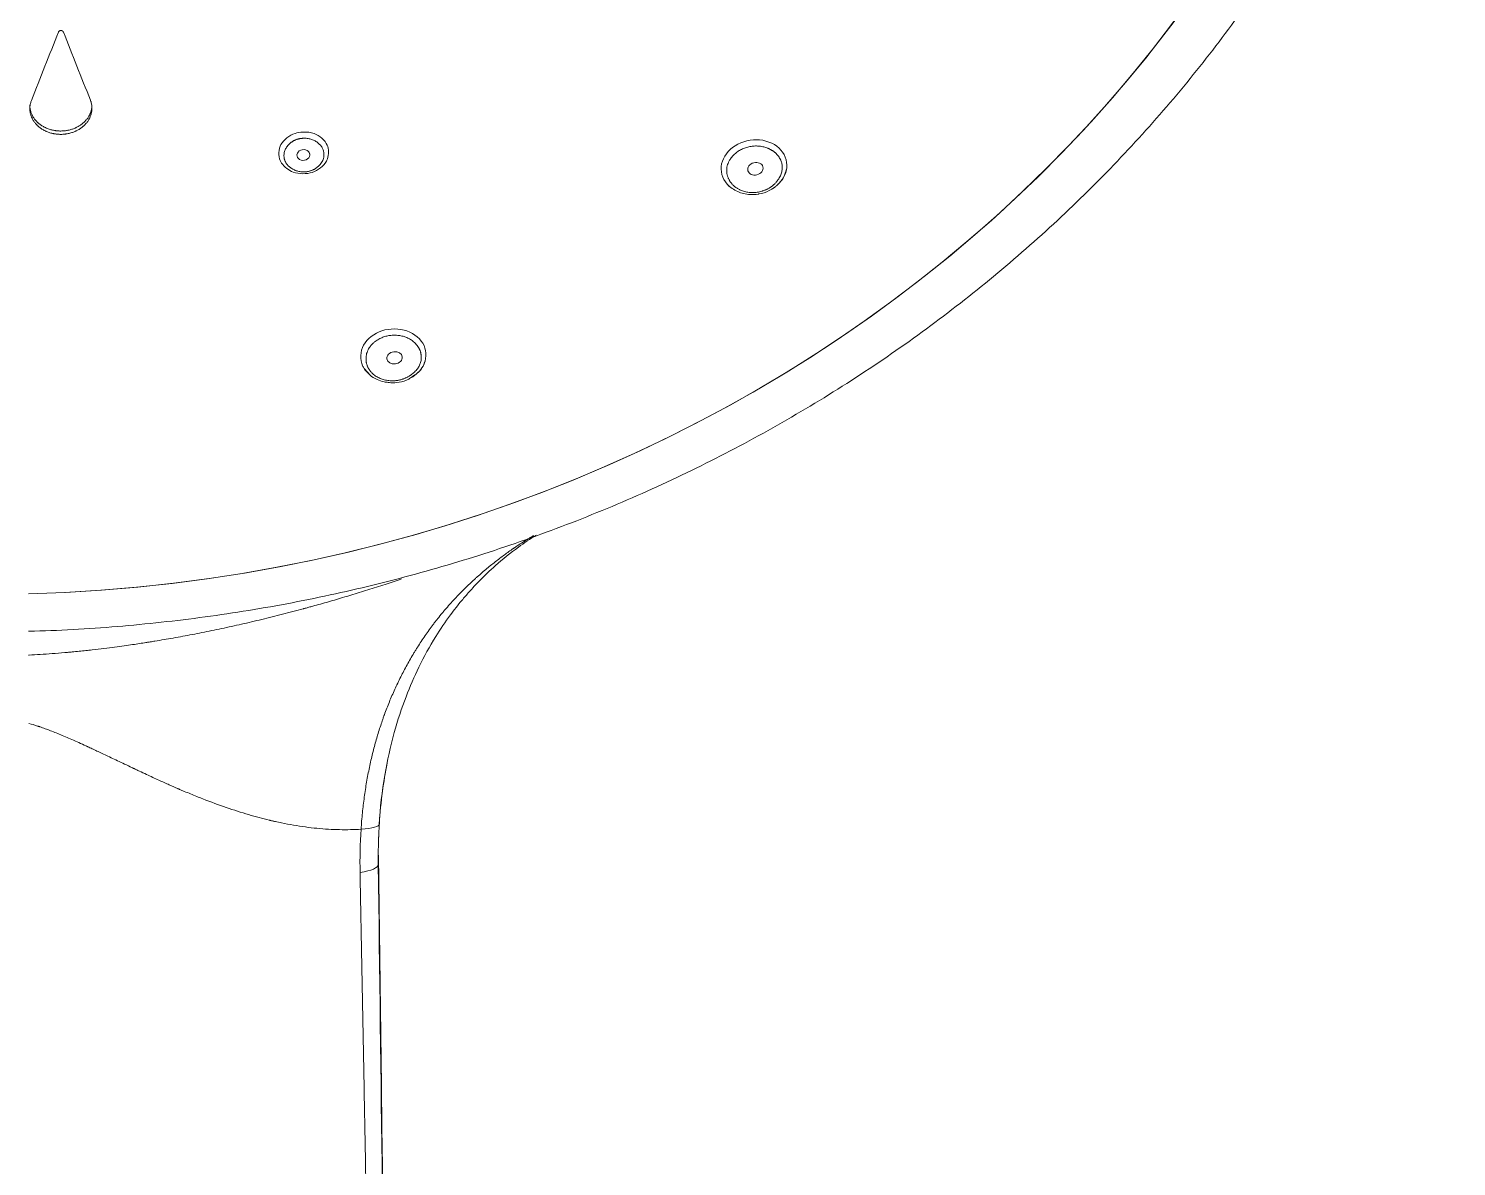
# Model space of a CAD drawing. Header units: millimetres. Extents: x 17284 to 19660, y -6011 to -2651.
# Drawn here: x 18052.9 to 18107.4, y -3935.6 to -3892.2 of the extents above; entities that cross this region are included whole.
import ezdxf

# ---------------------------------------------------------------- set-up
doc = ezdxf.new("R2010")
doc.units = ezdxf.units.MM

msp = doc.modelspace()

# ---------------------------------------------------------------- linework, layer by layer
at = {"linetype": 'Continuous', "lineweight": 18, "extrusion": (-1, -2.22045e-16, 0)}
msp.add_line((18063.632, -3896.978, 0), (18063.641, -3897.058, 0), dxfattribs=at)
at = {"linetype": 'Continuous', "lineweight": 13, "extrusion": (-1, -2.22045e-16, 0)}
msp.add_line((18066.25, -3923.925, 0), (18066.251, -3924.115, 0), dxfattribs=at)
at = {"linetype": 'Continuous', "lineweight": 18}
for centre, major_axis, ratio, start_param, end_param in [((18051.187, -3864.158, 0), (54.792, 0), 0.906308, 4.743974, 10.963989), ((18062.283, -3788.851, 0), (55.925, 185.405), 0.133458, 4.143842, 4.160867), ((18045.422, -3787.243, 0), (56, -185.652), 0.133458, 5.273472, 5.290498), ((18063.395, -3897.051, 0), (0.245, 0.027), 0.818216, 2.941705, 6.114819), ((18063.396, -3897.044, 0), (-0.245, -0.027), 0.818216, 2.941705, 6.114819)]:
    msp.add_ellipse(centre, major_axis=major_axis, ratio=ratio, start_param=start_param, end_param=end_param, dxfattribs=at)
at = {"linetype": 'Continuous', "lineweight": 13}
for centre, major_axis, ratio, start_param, end_param in [((18051.187, -3864.158, 0), (54.792, 0), 0.906308, 4.744001, 6.283185), ((18064.814, -3922.478, 0), (-1.478, 0.096), 0.191491, 2.139198, 3.170968), ((18064.771, -3924.132, 0), (-1.481, -0.019), 0.237356, 2.127889, 3.137429)]:
    msp.add_ellipse(centre, major_axis=major_axis, ratio=ratio, start_param=start_param, end_param=end_param, dxfattribs=at)
at = {"linetype": 'Continuous', "lineweight": 18}
for centre, major_axis, ratio in [((18080.632, -3897.575, 0), (-0.286, -0.075), 0.80534), ((18066.873, -3904.787, 0), (-0.294, -0.039), 0.788161)]:
    msp.add_ellipse(centre, major_axis=major_axis, ratio=ratio, dxfattribs=at)
for points, knots in [([(18052.915, -3915.217, 0), (18052.989, -3915.215, 0), (18054.187, -3915.186, 0), (18056.508, -3915.044, 0), (18059.86, -3914.671, 0), (18063.183, -3914.116, 0), (18066.465, -3913.384, 0), (18069.693, -3912.477, 0), (18072.857, -3911.398, 0), (18075.946, -3910.152, 0), (18078.949, -3908.742, 0), (18081.855, -3907.173, 0), (18084.655, -3905.451, 0), (18087.338, -3903.581, 0), (18089.896, -3901.571, 0), (18092.319, -3899.427, 0), (18094.598, -3897.156, 0), (18096.727, -3894.768, 0), (18098.697, -3892.269, 0), (18100.501, -3889.669, 0), (18102.134, -3886.977, 0), (18103.59, -3884.203, 0), (18104.864, -3881.356, 0), (18105.949, -3878.445, 0), (18106.788, -3875.694, 0), (18107.205, -3873.905, 0), (18107.367, -3873.112, 0)], [0, 0, 0, 0, 0.002858, 0.046691, 0.090524, 0.134358, 0.17819, 0.22202, 0.265848, 0.309671, 0.35349, 0.397302, 0.441107, 0.484902, 0.528687, 0.57246, 0.61622, 0.659965, 0.703694, 0.747406, 0.7911, 0.834776, 0.878435, 0.922076, 0.965701, 1, 1, 1, 1]), ([(18054.055, -3892.358, 0), (18054.056, -3892.354, 0), (18054.06, -3892.346, 0), (18054.066, -3892.338, 0), (18054.069, -3892.334, 0), (18054.071, -3892.332, 0), (18054.074, -3892.329, 0), (18054.08, -3892.323, 0), (18054.086, -3892.319, 0), (18054.091, -3892.316, 0), (18054.094, -3892.315, 0), (18054.096, -3892.313, 0), (18054.099, -3892.312, 0), (18054.106, -3892.308, 0), (18054.113, -3892.306, 0), (18054.12, -3892.304, 0), (18054.123, -3892.303, 0), (18054.128, -3892.302, 0), (18054.135, -3892.301, 0), (18054.143, -3892.3, 0), (18054.151, -3892.3, 0), (18054.153, -3892.3, 0), (18054.157, -3892.3, 0), (18054.159, -3892.301, 0), (18054.161, -3892.301, 0), (18054.168, -3892.302, 0), (18054.174, -3892.303, 0), (18054.181, -3892.305, 0), (18054.185, -3892.306, 0), (18054.188, -3892.307, 0), (18054.191, -3892.308, 0), (18054.196, -3892.31, 0), (18054.202, -3892.313, 0), (18054.208, -3892.317, 0), (18054.211, -3892.319, 0), (18054.214, -3892.321, 0), (18054.216, -3892.322, 0), (18054.217, -3892.323, 0), (18054.221, -3892.327, 0), (18054.228, -3892.334, 0), (18054.234, -3892.341, 0), (18054.237, -3892.346, 0), (18054.237, -3892.347, 0), (18054.238, -3892.349, 0), (18054.24, -3892.351, 0), (18054.241, -3892.355, 0), (18054.242, -3892.357, 0)], [0, 0, 0, 0, 0.0625, 0.125, 0.125, 0.140625, 0.15625, 0.1875, 0.25, 0.25, 0.265625, 0.28125, 0.28125, 0.3125, 0.375, 0.375, 0.40625, 0.40625, 0.4375, 0.5, 0.5, 0.53125, 0.53125, 0.546875, 0.546875, 0.5625, 0.625, 0.625, 0.65625, 0.671875, 0.671875, 0.6875, 0.75, 0.75, 0.78125, 0.796875, 0.796875, 0.8125, 0.8125, 0.875, 0.9375, 0.9375, 0.953125, 0.953125, 0.96875, 1, 1, 1, 1]), ([(18053.024, -3894.964, 0), (18053.017, -3894.983, 0), (18053.003, -3895.021, 0), (18052.987, -3895.077, 0), (18052.975, -3895.135, 0), (18052.967, -3895.192, 0), (18052.964, -3895.241, 0), (18052.963, -3895.275, 0), (18052.964, -3895.289, 0), (18052.964, -3895.297, 0), (18052.964, -3895.299, 0), (18052.964, -3895.304, 0), (18052.965, -3895.326, 0), (18052.968, -3895.367, 0), (18052.976, -3895.425, 0), (18052.988, -3895.482, 0), (18053.005, -3895.538, 0), (18053.022, -3895.584, 0), (18053.033, -3895.612, 0), (18053.039, -3895.626, 0), (18053.041, -3895.63, 0), (18053.046, -3895.639, 0), (18053.056, -3895.662, 0), (18053.078, -3895.702, 0), (18053.109, -3895.754, 0), (18053.144, -3895.803, 0), (18053.183, -3895.851, 0), (18053.215, -3895.886, 0), (18053.235, -3895.907, 0), (18053.243, -3895.914, 0), (18053.254, -3895.926, 0), (18053.28, -3895.949, 0), (18053.32, -3895.984, 0), (18053.371, -3896.023, 0), (18053.426, -3896.06, 0), (18053.482, -3896.094, 0), (18053.524, -3896.116, 0), (18053.547, -3896.127, 0), (18053.552, -3896.13, 0), (18053.56, -3896.133, 0), (18053.578, -3896.142, 0), (18053.614, -3896.158, 0), (18053.667, -3896.178, 0), (18053.732, -3896.2, 0), (18053.798, -3896.219, 0), (18053.855, -3896.231, 0), (18053.895, -3896.239, 0), (18053.915, -3896.242, 0), (18053.927, -3896.244, 0), (18053.933, -3896.245, 0), (18053.959, -3896.249, 0), (18054.006, -3896.254, 0), (18054.076, -3896.259, 0), (18054.146, -3896.261, 0), (18054.216, -3896.259, 0), (18054.275, -3896.254, 0), (18054.31, -3896.25, 0), (18054.325, -3896.248, 0), (18054.328, -3896.247, 0), (18054.334, -3896.247, 0), (18054.343, -3896.245, 0), (18054.375, -3896.241, 0), (18054.427, -3896.231, 0), (18054.494, -3896.215, 0), (18054.561, -3896.196, 0), (18054.626, -3896.173, 0), (18054.669, -3896.156, 0), (18054.695, -3896.145, 0), (18054.7, -3896.142, 0), (18054.711, -3896.138, 0), (18054.726, -3896.13, 0), (18054.762, -3896.113, 0), (18054.812, -3896.087, 0), (18054.869, -3896.052, 0), (18054.923, -3896.015, 0), (18054.966, -3895.981, 0), (18054.991, -3895.96, 0), (18055.003, -3895.95, 0), (18055.007, -3895.946, 0), (18055.015, -3895.939, 0), (18055.035, -3895.921, 0), (18055.07, -3895.887, 0), (18055.112, -3895.84, 0), (18055.151, -3895.792, 0), (18055.187, -3895.741, 0), (18055.211, -3895.702, 0), (18055.223, -3895.68, 0), (18055.228, -3895.671, 0), (18055.23, -3895.666, 0), (18055.237, -3895.653, 0), (18055.251, -3895.625, 0), (18055.271, -3895.58, 0), (18055.292, -3895.524, 0), (18055.308, -3895.468, 0), (18055.32, -3895.41, 0), (18055.326, -3895.371, 0), (18055.329, -3895.347, 0), (18055.329, -3895.342, 0), (18055.33, -3895.332, 0), (18055.331, -3895.318, 0), (18055.333, -3895.284, 0), (18055.333, -3895.235, 0), (18055.329, -3895.177, 0), (18055.321, -3895.12, 0), (18055.311, -3895.072, 0), (18055.303, -3895.039, 0), (18055.298, -3895.025, 0), (18055.296, -3895.015, 0), (18055.294, -3895.011, 0), (18055.286, -3894.987, 0), (18055.28, -3894.968, 0), (18055.272, -3894.95, 0)], [0, 0, 0, 0, 0.015625, 0.03125, 0.046875, 0.0625, 0.078125, 0.085938, 0.089844, 0.089844, 0.091797, 0.091797, 0.09375, 0.109375, 0.125, 0.140625, 0.15625, 0.171875, 0.179688, 0.179688, 0.183594, 0.183594, 0.1875, 0.203125, 0.21875, 0.234375, 0.25, 0.265625, 0.269531, 0.271484, 0.273438, 0.28125, 0.296875, 0.3125, 0.328125, 0.34375, 0.359375, 0.361328, 0.361328, 0.363281, 0.367188, 0.375, 0.390625, 0.40625, 0.421875, 0.4375, 0.445313, 0.449219, 0.451172, 0.453125, 0.453125, 0.46875, 0.484375, 0.5, 0.515625, 0.53125, 0.539063, 0.539063, 0.541016, 0.541016, 0.542969, 0.546875, 0.5625, 0.578125, 0.59375, 0.609375, 0.625, 0.625, 0.628906, 0.628906, 0.632813, 0.640625, 0.65625, 0.671875, 0.6875, 0.703125, 0.710938, 0.710938, 0.714844, 0.714844, 0.71875, 0.734375, 0.75, 0.765625, 0.78125, 0.796875, 0.800781, 0.800781, 0.804688, 0.804688, 0.8125, 0.828125, 0.84375, 0.859375, 0.875, 0.890625, 0.890625, 0.894531, 0.894531, 0.898438, 0.90625, 0.921875, 0.9375, 0.953125, 0.96875, 0.976563, 0.980469, 0.980469, 0.984375, 0.984375, 1, 1, 1, 1]), ([(18055.333, -3895.136, 0), (18055.333, -3895.136, 0), (18055.333, -3895.141, 0), (18055.333, -3895.147, 0), (18055.333, -3895.154, 0), (18055.333, -3895.159, 0), (18055.332, -3895.183, 0), (18055.329, -3895.225, 0), (18055.32, -3895.282, 0), (18055.308, -3895.34, 0), (18055.292, -3895.396, 0), (18055.275, -3895.443, 0), (18055.263, -3895.47, 0), (18055.257, -3895.484, 0), (18055.255, -3895.489, 0), (18055.251, -3895.498, 0), (18055.24, -3895.521, 0), (18055.219, -3895.561, 0), (18055.187, -3895.613, 0), (18055.152, -3895.664, 0), (18055.113, -3895.712, 0), (18055.081, -3895.748, 0), (18055.061, -3895.769, 0), (18055.053, -3895.776, 0), (18055.042, -3895.788, 0), (18055.016, -3895.812, 0), (18054.975, -3895.847, 0), (18054.924, -3895.887, 0), (18054.87, -3895.924, 0), (18054.813, -3895.959, 0), (18054.771, -3895.982, 0), (18054.745, -3895.994, 0), (18054.74, -3895.997, 0), (18054.732, -3896.001, 0), (18054.717, -3896.008, 0), (18054.68, -3896.024, 0), (18054.627, -3896.046, 0), (18054.562, -3896.068, 0), (18054.496, -3896.088, 0), (18054.439, -3896.101, 0), (18054.399, -3896.109, 0), (18054.381, -3896.112, 0), (18054.373, -3896.114, 0), (18054.367, -3896.115, 0), (18054.338, -3896.119, 0), (18054.288, -3896.126, 0), (18054.218, -3896.131, 0), (18054.148, -3896.134, 0), (18054.077, -3896.132, 0), (18054.025, -3896.129, 0), (18053.992, -3896.125, 0), (18053.983, -3896.124, 0), (18053.978, -3896.124, 0), (18053.975, -3896.123, 0), (18053.96, -3896.122, 0), (18053.925, -3896.117, 0), (18053.867, -3896.107, 0), (18053.8, -3896.092, 0), (18053.733, -3896.074, 0), (18053.668, -3896.052, 0), (18053.626, -3896.035, 0), (18053.599, -3896.024, 0), (18053.594, -3896.022, 0), (18053.584, -3896.017, 0), (18053.568, -3896.01, 0), (18053.533, -3895.993, 0), (18053.483, -3895.967, 0), (18053.427, -3895.934, 0), (18053.372, -3895.897, 0), (18053.329, -3895.864, 0), (18053.305, -3895.844, 0), (18053.292, -3895.833, 0), (18053.288, -3895.83, 0), (18053.28, -3895.822, 0), (18053.26, -3895.805, 0), (18053.226, -3895.771, 0), (18053.184, -3895.725, 0), (18053.145, -3895.677, 0), (18053.11, -3895.627, 0), (18053.086, -3895.589, 0), (18053.073, -3895.566, 0), (18053.07, -3895.56, 0), (18053.067, -3895.555, 0), (18053.06, -3895.542, 0), (18053.045, -3895.513, 0), (18053.025, -3895.467, 0), (18053.005, -3895.412, 0), (18052.989, -3895.356, 0), (18052.976, -3895.299, 0), (18052.971, -3895.26, 0), (18052.968, -3895.238, 0), (18052.968, -3895.233, 0), (18052.967, -3895.224, 0), (18052.965, -3895.207, 0), (18052.964, -3895.182, 0), (18052.964, -3895.162, 0), (18052.964, -3895.152, 0)], [0, 0, 0, 0, 0.000415, 0.005128, 0.005128, 0.007484, 0.00984, 0.028691, 0.047542, 0.066393, 0.085244, 0.104095, 0.11352, 0.11352, 0.118233, 0.118233, 0.122945, 0.141796, 0.160647, 0.179498, 0.198349, 0.217199, 0.221912, 0.224268, 0.226625, 0.23605, 0.254901, 0.273752, 0.292603, 0.311454, 0.330304, 0.332661, 0.335017, 0.335017, 0.33973, 0.349155, 0.368006, 0.386857, 0.405708, 0.424558, 0.433984, 0.438697, 0.438697, 0.441053, 0.443409, 0.46226, 0.481111, 0.499962, 0.518812, 0.537663, 0.542376, 0.544732, 0.544732, 0.547089, 0.547089, 0.556514, 0.575365, 0.594216, 0.613067, 0.631917, 0.650768, 0.650768, 0.655481, 0.655481, 0.660194, 0.669619, 0.68847, 0.707321, 0.726171, 0.745022, 0.754448, 0.754448, 0.75916, 0.75916, 0.763873, 0.782724, 0.801575, 0.820426, 0.839276, 0.858127, 0.86284, 0.86284, 0.865196, 0.867553, 0.876978, 0.895829, 0.91468, 0.93353, 0.952381, 0.971232, 0.971232, 0.973588, 0.975945, 0.980658, 0.990083, 1, 1, 1, 1]), ([(18063.384, -3896.411, 0), (18063.372, -3896.411, 0), (18063.348, -3896.413, 0), (18063.312, -3896.416, 0), (18063.277, -3896.421, 0), (18063.243, -3896.427, 0), (18063.209, -3896.435, 0), (18063.176, -3896.444, 0), (18063.144, -3896.454, 0), (18063.112, -3896.466, 0), (18063.081, -3896.479, 0), (18063.05, -3896.493, 0), (18063.02, -3896.508, 0), (18062.991, -3896.525, 0), (18062.963, -3896.544, 0), (18062.935, -3896.563, 0), (18062.908, -3896.584, 0), (18062.882, -3896.607, 0), (18062.844, -3896.641, 0), (18062.799, -3896.688, 0), (18062.752, -3896.75, 0), (18062.714, -3896.814, 0), (18062.685, -3896.881, 0), (18062.665, -3896.95, 0), (18062.655, -3897.022, 0), (18062.654, -3897.083, 0), (18062.658, -3897.133, 0), (18062.663, -3897.171, 0), (18062.671, -3897.209, 0), (18062.682, -3897.245, 0), (18062.696, -3897.28, 0), (18062.712, -3897.315, 0), (18062.731, -3897.348, 0), (18062.753, -3897.381, 0), (18062.777, -3897.412, 0), (18062.804, -3897.443, 0), (18062.833, -3897.472, 0), (18062.865, -3897.501, 0), (18062.907, -3897.534, 0), (18062.958, -3897.57, 0), (18063.02, -3897.605, 0), (18063.085, -3897.635, 0), (18063.152, -3897.658, 0), (18063.221, -3897.676, 0), (18063.293, -3897.687, 0), (18063.367, -3897.693, 0), (18063.432, -3897.693, 0), (18063.487, -3897.689, 0), (18063.529, -3897.685, 0), (18063.571, -3897.678, 0), (18063.612, -3897.669, 0), (18063.652, -3897.659, 0), (18063.691, -3897.646, 0), (18063.73, -3897.632, 0), (18063.767, -3897.615, 0), (18063.803, -3897.597, 0), (18063.839, -3897.576, 0), (18063.873, -3897.554, 0), (18063.907, -3897.529, 0), (18063.94, -3897.503, 0), (18063.985, -3897.463, 0), (18064.038, -3897.407, 0), (18064.092, -3897.334, 0), (18064.133, -3897.257, 0), (18064.162, -3897.177, 0), (18064.177, -3897.094, 0), (18064.18, -3897.016, 0), (18064.173, -3896.946, 0), (18064.16, -3896.884, 0), (18064.14, -3896.825, 0), (18064.112, -3896.769, 0), (18064.078, -3896.716, 0), (18064.037, -3896.665, 0), (18063.988, -3896.617, 0), (18063.934, -3896.572, 0), (18063.875, -3896.531, 0), (18063.813, -3896.496, 0), (18063.748, -3896.467, 0), (18063.68, -3896.444, 0), (18063.61, -3896.426, 0), (18063.537, -3896.415, 0), (18063.461, -3896.409, 0), (18063.41, -3896.41, 0), (18063.384, -3896.411, 0)], [0, 0, 0, 0, 0.00751, 0.014902, 0.022192, 0.029398, 0.036538, 0.043631, 0.050695, 0.057751, 0.064817, 0.071913, 0.079058, 0.08627, 0.093567, 0.100967, 0.108486, 0.116141, 0.123947, 0.142385, 0.160273, 0.177825, 0.195265, 0.21282, 0.230716, 0.249164, 0.259026, 0.268725, 0.278295, 0.28777, 0.297186, 0.306578, 0.315985, 0.325441, 0.334983, 0.344646, 0.354463, 0.364466, 0.374686, 0.391065, 0.406916, 0.422375, 0.43759, 0.452713, 0.467903, 0.483315, 0.499096, 0.508101, 0.51695, 0.525672, 0.5343, 0.542866, 0.551403, 0.559944, 0.568524, 0.577174, 0.585928, 0.594817, 0.603869, 0.613114, 0.622578, 0.644254, 0.665178, 0.685704, 0.706202, 0.727047, 0.748595, 0.764729, 0.780449, 0.795903, 0.811247, 0.826639, 0.842236, 0.858191, 0.874644, 0.890989, 0.906846, 0.922354, 0.937663, 0.952927, 0.968304, 0.983946, 1, 1, 1, 1]), ([(18080.885, -3898.428, 0), (18080.902, -3898.423, 0), (18080.933, -3898.413, 0), (18080.98, -3898.396, 0), (18081.026, -3898.378, 0), (18081.07, -3898.358, 0), (18081.113, -3898.336, 0), (18081.155, -3898.313, 0), (18081.195, -3898.289, 0), (18081.234, -3898.262, 0), (18081.271, -3898.235, 0), (18081.307, -3898.205, 0), (18081.342, -3898.174, 0), (18081.375, -3898.142, 0), (18081.407, -3898.108, 0), (18081.438, -3898.072, 0), (18081.467, -3898.035, 0), (18081.495, -3897.996, 0), (18081.529, -3897.945, 0), (18081.566, -3897.881, 0), (18081.602, -3897.804, 0), (18081.629, -3897.728, 0), (18081.648, -3897.652, 0), (18081.658, -3897.576, 0), (18081.66, -3897.501, 0), (18081.653, -3897.426, 0), (18081.637, -3897.352, 0), (18081.618, -3897.293, 0), (18081.6, -3897.249, 0), (18081.587, -3897.22, 0), (18081.572, -3897.192, 0), (18081.557, -3897.164, 0), (18081.541, -3897.137, 0), (18081.524, -3897.111, 0), (18081.505, -3897.085, 0), (18081.486, -3897.061, 0), (18081.465, -3897.037, 0), (18081.444, -3897.013, 0), (18081.421, -3896.991, 0), (18081.398, -3896.969, 0), (18081.373, -3896.948, 0), (18081.348, -3896.928, 0), (18081.321, -3896.908, 0), (18081.294, -3896.889, 0), (18081.265, -3896.871, 0), (18081.235, -3896.854, 0), (18081.205, -3896.837, 0), (18081.173, -3896.821, 0), (18081.14, -3896.806, 0), (18081.093, -3896.786, 0), (18081.031, -3896.763, 0), (18080.953, -3896.74, 0), (18080.874, -3896.722, 0), (18080.794, -3896.71, 0), (18080.714, -3896.704, 0), (18080.632, -3896.704, 0), (18080.55, -3896.709, 0), (18080.467, -3896.72, 0), (18080.384, -3896.736, 0), (18080.3, -3896.758, 0), (18080.218, -3896.785, 0), (18080.139, -3896.816, 0), (18080.064, -3896.852, 0), (18079.994, -3896.892, 0), (18079.928, -3896.937, 0), (18079.867, -3896.986, 0), (18079.809, -3897.039, 0), (18079.757, -3897.097, 0), (18079.708, -3897.158, 0), (18079.658, -3897.233, 0), (18079.611, -3897.319, 0), (18079.572, -3897.416, 0), (18079.547, -3897.514, 0), (18079.536, -3897.612, 0), (18079.539, -3897.71, 0), (18079.557, -3897.808, 0), (18079.582, -3897.887, 0), (18079.607, -3897.948, 0), (18079.628, -3897.991, 0), (18079.651, -3898.033, 0), (18079.676, -3898.072, 0), (18079.703, -3898.11, 0), (18079.732, -3898.146, 0), (18079.764, -3898.181, 0), (18079.797, -3898.214, 0), (18079.833, -3898.245, 0), (18079.871, -3898.275, 0), (18079.911, -3898.303, 0), (18079.954, -3898.329, 0), (18079.998, -3898.354, 0), (18080.045, -3898.377, 0), (18080.104, -3898.403, 0), (18080.176, -3898.429, 0), (18080.261, -3898.453, 0), (18080.348, -3898.471, 0), (18080.435, -3898.481, 0), (18080.523, -3898.484, 0), (18080.613, -3898.481, 0), (18080.703, -3898.47, 0), (18080.794, -3898.453, 0), (18080.855, -3898.437, 0), (18080.885, -3898.428, 0)], [0, 0, 0, 0, 0.007473, 0.014841, 0.022121, 0.029329, 0.036484, 0.043605, 0.050709, 0.057816, 0.064945, 0.072113, 0.079341, 0.086644, 0.094041, 0.101549, 0.109182, 0.116957, 0.124887, 0.139651, 0.153951, 0.16789, 0.181578, 0.19513, 0.208667, 0.222307, 0.236169, 0.250364, 0.25626, 0.262094, 0.267874, 0.273604, 0.279291, 0.284942, 0.290561, 0.296157, 0.301736, 0.307304, 0.312868, 0.318434, 0.32401, 0.329602, 0.335216, 0.340859, 0.346538, 0.352259, 0.358027, 0.36385, 0.369732, 0.37568, 0.388844, 0.401658, 0.414193, 0.426527, 0.438741, 0.450918, 0.463142, 0.475497, 0.488063, 0.500917, 0.513786, 0.526316, 0.538592, 0.550702, 0.562737, 0.574794, 0.586964, 0.599339, 0.612006, 0.625046, 0.643419, 0.66126, 0.678802, 0.696291, 0.713974, 0.73209, 0.750863, 0.759685, 0.768364, 0.776916, 0.785361, 0.793719, 0.80201, 0.810255, 0.818474, 0.82669, 0.834922, 0.843194, 0.851525, 0.859935, 0.868446, 0.877076, 0.891387, 0.905285, 0.918871, 0.93225, 0.945536, 0.958842, 0.972282, 0.985967, 1, 1, 1, 1]), ([(18064.313, -3897.197, 0), (18064.302, -3897.229, 0), (18064.288, -3897.259, 0), (18064.175, -3897.465, 0), (18063.944, -3897.643, 0), (18063.529, -3897.78, 0), (18063.214, -3897.778, 0), (18062.842, -3897.644, 0), (18062.667, -3897.507, 0), (18062.566, -3897.36, 0)], [0, 0, 0, 0, 0.052608, 0.052608, 0.388418, 0.388418, 0.724229, 0.724229, 1, 1, 1, 1]), ([(18081.492, -3898.164, 0), (18081.517, -3898.143, 0), (18081.61, -3898.057, 0), (18081.732, -3897.871, 0), (18081.793, -3897.705, 0), (18081.812, -3897.614, 0)], [0, 0, 0, 0, 0.141161, 0.557222, 1, 1, 1, 1]), ([(18079.552, -3898.155, 0), (18079.609, -3898.218, 0), (18079.733, -3898.327, 0), (18080.017, -3898.488, 0), (18080.364, -3898.572, 0), (18080.63, -3898.555, 0), (18080.733, -3898.538, 0)], [0, 0, 0, 0, 0.207923, 0.405718, 0.775969, 1, 1, 1, 1]), ([(18080.733, -3898.538, 0), (18080.741, -3898.537, 0), (18080.89, -3898.529, 0), (18081.078, -3898.462, 0), (18081.225, -3898.37, 0), (18081.255, -3898.35, 0)], [0, 0, 0, 0, 0.047764, 0.804745, 1, 1, 1, 1]), ([(18066.752, -3905.662, 0), (18066.769, -3905.662, 0), (18066.802, -3905.663, 0), (18066.852, -3905.661, 0), (18066.901, -3905.658, 0), (18066.95, -3905.653, 0), (18066.998, -3905.646, 0), (18067.045, -3905.637, 0), (18067.092, -3905.626, 0), (18067.138, -3905.613, 0), (18067.184, -3905.599, 0), (18067.229, -3905.582, 0), (18067.273, -3905.564, 0), (18067.317, -3905.544, 0), (18067.36, -3905.522, 0), (18067.403, -3905.498, 0), (18067.445, -3905.472, 0), (18067.487, -3905.445, 0), (18067.539, -3905.407, 0), (18067.599, -3905.358, 0), (18067.664, -3905.298, 0), (18067.72, -3905.235, 0), (18067.769, -3905.17, 0), (18067.809, -3905.102, 0), (18067.842, -3905.032, 0), (18067.866, -3904.96, 0), (18067.882, -3904.886, 0), (18067.889, -3904.825, 0), (18067.891, -3904.779, 0), (18067.891, -3904.748, 0), (18067.89, -3904.717, 0), (18067.887, -3904.686, 0), (18067.883, -3904.656, 0), (18067.878, -3904.626, 0), (18067.872, -3904.597, 0), (18067.865, -3904.568, 0), (18067.856, -3904.539, 0), (18067.846, -3904.511, 0), (18067.835, -3904.483, 0), (18067.822, -3904.456, 0), (18067.809, -3904.428, 0), (18067.794, -3904.402, 0), (18067.777, -3904.375, 0), (18067.76, -3904.349, 0), (18067.741, -3904.323, 0), (18067.721, -3904.298, 0), (18067.7, -3904.273, 0), (18067.678, -3904.249, 0), (18067.654, -3904.224, 0), (18067.619, -3904.191, 0), (18067.572, -3904.15, 0), (18067.511, -3904.105, 0), (18067.446, -3904.065, 0), (18067.378, -3904.029, 0), (18067.307, -3903.999, 0), (18067.233, -3903.974, 0), (18067.156, -3903.953, 0), (18067.076, -3903.938, 0), (18066.993, -3903.928, 0), (18066.907, -3903.923, 0), (18066.821, -3903.923, 0), (18066.736, -3903.928, 0), (18066.653, -3903.939, 0), (18066.573, -3903.955, 0), (18066.494, -3903.976, 0), (18066.418, -3904.003, 0), (18066.344, -3904.035, 0), (18066.272, -3904.073, 0), (18066.202, -3904.116, 0), (18066.126, -3904.17, 0), (18066.047, -3904.236, 0), (18065.971, -3904.315, 0), (18065.908, -3904.399, 0), (18065.858, -3904.487, 0), (18065.82, -3904.579, 0), (18065.795, -3904.676, 0), (18065.786, -3904.758, 0), (18065.784, -3904.823, 0), (18065.785, -3904.869, 0), (18065.788, -3904.915, 0), (18065.795, -3904.959, 0), (18065.804, -3905.003, 0), (18065.816, -3905.046, 0), (18065.83, -3905.088, 0), (18065.847, -3905.129, 0), (18065.867, -3905.169, 0), (18065.89, -3905.209, 0), (18065.915, -3905.247, 0), (18065.943, -3905.285, 0), (18065.973, -3905.321, 0), (18066.006, -3905.357, 0), (18066.05, -3905.399, 0), (18066.104, -3905.446, 0), (18066.172, -3905.495, 0), (18066.244, -3905.537, 0), (18066.319, -3905.573, 0), (18066.398, -3905.603, 0), (18066.481, -3905.627, 0), (18066.568, -3905.645, 0), (18066.659, -3905.657, 0), (18066.72, -3905.661, 0), (18066.752, -3905.662, 0)], [0, 0, 0, 0, 0.007473, 0.014841, 0.022121, 0.029329, 0.036484, 0.043605, 0.050709, 0.057816, 0.064945, 0.072113, 0.079341, 0.086644, 0.094041, 0.101549, 0.109182, 0.116957, 0.124887, 0.139651, 0.153951, 0.16789, 0.181578, 0.19513, 0.208667, 0.222307, 0.236169, 0.250364, 0.25626, 0.262094, 0.267874, 0.273604, 0.279291, 0.284942, 0.290561, 0.296157, 0.301736, 0.307304, 0.312868, 0.318434, 0.32401, 0.329602, 0.335216, 0.340859, 0.346538, 0.352259, 0.358027, 0.36385, 0.369732, 0.37568, 0.388844, 0.401658, 0.414193, 0.426527, 0.438741, 0.450918, 0.463142, 0.475497, 0.488063, 0.500917, 0.513786, 0.526316, 0.538592, 0.550702, 0.562737, 0.574794, 0.586964, 0.599339, 0.612006, 0.625046, 0.643419, 0.66126, 0.678802, 0.696291, 0.713974, 0.73209, 0.750863, 0.759685, 0.768364, 0.776916, 0.785361, 0.793719, 0.80201, 0.810255, 0.818474, 0.82669, 0.834922, 0.843194, 0.851525, 0.859935, 0.868446, 0.877076, 0.891387, 0.905285, 0.918871, 0.93225, 0.945536, 0.958842, 0.972282, 0.985967, 1, 1, 1, 1]), ([(18067.596, -3905.47, 0), (18067.667, -3905.432, 0), (18067.797, -3905.342, 0), (18067.938, -3905.15, 0), (18068.003, -3905.009, 0), (18068.027, -3904.931, 0)], [0, 0, 0, 0, 0.303802, 0.638253, 1, 1, 1, 1]), ([(18065.915, -3905.418, 0), (18065.924, -3905.428, 0), (18065.997, -3905.513, 0), (18066.191, -3905.615, 0), (18066.428, -3905.701, 0), (18066.575, -3905.72, 0), (18066.627, -3905.724, 0)], [0, 0, 0, 0, 0.055661, 0.461177, 0.812614, 1, 1, 1, 1]), ([(18066.627, -3905.724, 0), (18066.66, -3905.73, 0), (18066.797, -3905.749, 0), (18067.068, -3905.724, 0), (18067.334, -3905.657, 0), (18067.455, -3905.57, 0), (18067.474, -3905.555, 0)], [0, 0, 0, 0, 0.116377, 0.472598, 0.915241, 1, 1, 1, 1]), ([(18065.595, -3922.768, 0), (18065.608, -3922.558, 0), (18065.642, -3922.145, 0), (18065.714, -3921.544, 0), (18065.804, -3920.965, 0), (18065.911, -3920.407, 0), (18066.034, -3919.872, 0), (18066.171, -3919.358, 0), (18066.271, -3919.03, 0), (18066.349, -3918.79, 0), (18066.389, -3918.671, 0), (18066.436, -3918.535, 0), (18066.46, -3918.467, 0), (18066.473, -3918.434, 0), (18066.479, -3918.417, 0), (18066.482, -3918.409, 0), (18066.483, -3918.404, 0), (18066.484, -3918.402, 0), (18066.484, -3918.401, 0), (18066.484, -3918.401, 0), (18066.485, -3918.4, 0), (18066.485, -3918.4, 0), (18066.485, -3918.4, 0), (18066.485, -3918.4, 0), (18066.485, -3918.4, 0), (18066.544, -3918.236, 0), (18066.67, -3917.91, 0), (18066.877, -3917.431, 0), (18067.103, -3916.959, 0), (18067.346, -3916.497, 0), (18067.52, -3916.195, 0), (18067.621, -3916.027, 0), (18067.632, -3916.009, 0), (18067.655, -3915.971, 0), (18067.689, -3915.916, 0), (18067.77, -3915.786, 0), (18067.936, -3915.528, 0), (18068.086, -3915.311, 0), (18068.242, -3915.097, 0), (18068.321, -3914.99, 0), (18068.415, -3914.866, 0), (18068.463, -3914.805, 0), (18068.487, -3914.774, 0), (18068.5, -3914.759, 0), (18068.506, -3914.751, 0), (18068.509, -3914.748, 0), (18068.51, -3914.746, 0), (18068.511, -3914.745, 0), (18068.511, -3914.744, 0), (18068.511, -3914.744, 0), (18068.512, -3914.744, 0), (18068.512, -3914.744, 0), (18068.512, -3914.744, 0), (18068.512, -3914.744, 0), (18068.512, -3914.744, 0), (18068.573, -3914.666, 0), (18068.651, -3914.57, 0), (18068.737, -3914.467, 0), (18068.76, -3914.44, 0), (18068.776, -3914.421, 0), (18068.815, -3914.375, 0), (18068.917, -3914.257, 0), (18069.074, -3914.08, 0), (18069.265, -3913.876, 0), (18069.456, -3913.68, 0), (18069.646, -3913.493, 0), (18069.805, -3913.343, 0), (18069.899, -3913.256, 0), (18069.946, -3913.214, 0), (18069.962, -3913.199, 0), (18069.993, -3913.171, 0), (18070.134, -3913.045, 0), (18070.396, -3912.819, 0), (18070.756, -3912.529, 0), (18070.989, -3912.354, 0), (18071.161, -3912.229, 0), (18071.246, -3912.168, 0), (18071.344, -3912.1, 0), (18071.393, -3912.066, 0), (18071.418, -3912.05, 0), (18071.43, -3912.041, 0), (18071.436, -3912.037, 0), (18071.439, -3912.035, 0), (18071.44, -3912.034, 0), (18071.441, -3912.033, 0), (18071.441, -3912.033, 0), (18071.442, -3912.033, 0), (18071.442, -3912.033, 0), (18071.442, -3912.033, 0), (18071.442, -3912.033, 0), (18071.442, -3912.033, 0), (18071.442, -3912.033, 0), (18071.587, -3911.934, 0), (18071.734, -3911.838, 0), (18071.917, -3911.723, 0), (18071.954, -3911.7, 0), (18072.028, -3911.654, 0), (18072.088, -3911.618, 0), (18072.149, -3911.581, 0), (18072.172, -3911.567, 0)], [0, 0, 0, 0, 0.038972, 0.077944, 0.116916, 0.155888, 0.19486, 0.233832, 0.272804, 0.272804, 0.29229, 0.302033, 0.306904, 0.30934, 0.310558, 0.311167, 0.311471, 0.311623, 0.3117, 0.311738, 0.311757, 0.311766, 0.311771, 0.311771, 0.311776, 0.311776, 0.350748, 0.38972, 0.428692, 0.467663, 0.506635, 0.506635, 0.511507, 0.511507, 0.516378, 0.526121, 0.545607, 0.584579, 0.584579, 0.604065, 0.613808, 0.61868, 0.621116, 0.622333, 0.622942, 0.623247, 0.623399, 0.623475, 0.623513, 0.623532, 0.623542, 0.623547, 0.623549, 0.623549, 0.623551, 0.623551, 0.643037, 0.647909, 0.650345, 0.650345, 0.65278, 0.662523, 0.682009, 0.701495, 0.720981, 0.740467, 0.759953, 0.769696, 0.769696, 0.774568, 0.774568, 0.779439, 0.818411, 0.857383, 0.896355, 0.896355, 0.915841, 0.925584, 0.930455, 0.932891, 0.934109, 0.934718, 0.935022, 0.935175, 0.935251, 0.935289, 0.935308, 0.935317, 0.935322, 0.935325, 0.935325, 0.935327, 0.935327, 0.974299, 0.974299, 0.984042, 0.984042, 0.993785, 1, 1, 1, 1]), ([(18066.282, -3922.603, 0), (18066.322, -3921.957, 0), (18066.46, -3920.761, 0), (18066.821, -3919.126, 0), (18067.271, -3917.755, 0), (18067.803, -3916.531, 0), (18068.377, -3915.492, 0), (18068.942, -3914.661, 0), (18069.38, -3914.102, 0), (18069.75, -3913.673, 0), (18070.167, -3913.226, 0), (18070.779, -3912.643, 0), (18071.501, -3912.061, 0), (18072.041, -3911.694, 0), (18072.276, -3911.546, 0)], [0, 0, 0, 0, 0.130294, 0.246986, 0.35116, 0.442468, 0.54383, 0.62245, 0.678433, 0.714043, 0.762571, 0.834648, 0.930452, 1, 1, 1, 1]), ([(18067.131, -3913.223, 0), (18066.922, -3913.293, 0), (18066.49, -3913.436, 0), (18065.847, -3913.642, 0), (18065.418, -3913.775, 0), (18065.101, -3913.871, 0), (18064.996, -3913.902, 0), (18064.787, -3913.964, 0), (18064.684, -3913.995, 0), (18064.376, -3914.085, 0), (18064.174, -3914.143, 0), (18063.876, -3914.226, 0), (18063.728, -3914.268, 0), (18063.558, -3914.314, 0), (18063.473, -3914.337, 0), (18063.431, -3914.349, 0), (18063.41, -3914.354, 0), (18063.4, -3914.357, 0), (18063.394, -3914.359, 0), (18063.392, -3914.359, 0), (18063.39, -3914.36, 0), (18063.39, -3914.36, 0), (18063.39, -3914.36, 0), (18063.389, -3914.36, 0), (18063.389, -3914.36, 0), (18063.389, -3914.36, 0), (18063.389, -3914.36, 0), (18063.124, -3914.432, 0), (18062.595, -3914.571, 0), (18061.81, -3914.767, 0), (18061.035, -3914.949, 0), (18060.272, -3915.117, 0), (18059.524, -3915.271, 0), (18059.036, -3915.365, 0), (18058.674, -3915.431, 0), (18058.554, -3915.453, 0), (18058.316, -3915.495, 0), (18058.079, -3915.536, 0), (18057.788, -3915.584, 0), (18057.586, -3915.617, 0), (18057.485, -3915.633, 0), (18057.435, -3915.64, 0), (18057.41, -3915.644, 0), (18057.398, -3915.646, 0), (18057.392, -3915.647, 0), (18057.389, -3915.648, 0), (18057.387, -3915.648, 0), (18057.386, -3915.648, 0), (18057.386, -3915.648, 0), (18057.386, -3915.648, 0), (18057.386, -3915.648, 0), (18057.386, -3915.648, 0), (18057.386, -3915.648, 0), (18057.315, -3915.659, 0), (18057.16, -3915.684, 0), (18056.884, -3915.726, 0), (18056.671, -3915.757, 0), (18056.444, -3915.789, 0), (18056.323, -3915.806, 0), (18056.067, -3915.84, 0), (18055.932, -3915.858, 0), (18055.646, -3915.893, 0), (18055.496, -3915.91, 0), (18055.259, -3915.936, 0), (18055.138, -3915.949, 0), (18055.013, -3915.962, 0), (18054.928, -3915.971, 0), (18054.886, -3915.975, 0), (18054.756, -3915.988, 0), (18054.623, -3916.001, 0), (18054.462, -3916.016, 0), (18054.381, -3916.023, 0), (18054.34, -3916.027, 0), (18054.319, -3916.028, 0), (18054.309, -3916.029, 0), (18054.304, -3916.03, 0), (18054.301, -3916.03, 0), (18054.3, -3916.03, 0), (18054.299, -3916.03, 0), (18054.299, -3916.03, 0), (18054.299, -3916.03, 0), (18054.298, -3916.03, 0), (18054.298, -3916.03, 0), (18054.134, -3916.045, 0), (18053.974, -3916.058, 0), (18053.661, -3916.08, 0), (18053.509, -3916.09, 0), (18053.214, -3916.108, 0), (18053.071, -3916.116, 0), (18052.927, -3916.123, 0), (18052.922, -3916.123, 0), (18052.916, -3916.124, 0)], [0, 0, 0, 0, 0.04708, 0.098537, 0.149993, 0.149993, 0.175721, 0.175721, 0.201449, 0.201449, 0.252905, 0.252905, 0.278633, 0.291498, 0.29793, 0.301146, 0.302754, 0.303558, 0.30396, 0.304161, 0.304261, 0.304311, 0.304336, 0.304349, 0.304355, 0.304355, 0.304362, 0.304362, 0.355818, 0.407274, 0.45873, 0.510187, 0.561643, 0.613099, 0.613099, 0.638827, 0.638827, 0.664555, 0.690283, 0.703147, 0.709579, 0.712795, 0.714404, 0.715208, 0.71561, 0.715811, 0.715911, 0.715961, 0.715986, 0.715999, 0.716005, 0.716005, 0.716012, 0.716012, 0.74174, 0.767468, 0.793196, 0.793196, 0.818924, 0.818924, 0.844652, 0.844652, 0.87038, 0.87038, 0.883244, 0.889676, 0.889676, 0.896108, 0.896108, 0.908972, 0.915404, 0.91862, 0.920228, 0.921032, 0.921434, 0.921635, 0.921736, 0.921786, 0.921811, 0.921824, 0.92183, 0.92183, 0.921836, 0.921836, 0.947565, 0.947565, 0.973293, 0.973293, 0.999021, 0.999021, 1, 1, 1, 1]), ([(18066.292, -3922.565, 0), (18066.291, -3922.578, 0), (18066.29, -3922.605, 0), (18066.287, -3922.644, 0), (18066.285, -3922.684, 0), (18066.283, -3922.723, 0), (18066.28, -3922.763, 0), (18066.278, -3922.802, 0), (18066.276, -3922.841, 0), (18066.274, -3922.88, 0), (18066.272, -3922.92, 0), (18066.271, -3922.959, 0), (18066.269, -3922.998, 0), (18066.267, -3923.037, 0), (18066.266, -3923.076, 0), (18066.264, -3923.115, 0), (18066.263, -3923.154, 0), (18066.261, -3923.193, 0), (18066.26, -3923.232, 0), (18066.259, -3923.271, 0), (18066.258, -3923.31, 0), (18066.257, -3923.349, 0), (18066.256, -3923.387, 0), (18066.255, -3923.426, 0), (18066.254, -3923.465, 0), (18066.253, -3923.503, 0), (18066.253, -3923.542, 0), (18066.252, -3923.58, 0), (18066.251, -3923.619, 0), (18066.251, -3923.657, 0), (18066.251, -3923.696, 0), (18066.25, -3923.734, 0), (18066.25, -3923.772, 0), (18066.25, -3923.811, 0), (18066.25, -3923.849, 0), (18066.25, -3923.887, 0), (18066.25, -3923.913, 0), (18066.25, -3923.925, 0), (18066.25, -3923.925, 0)], [0, 0, 0, 0, 0.029009, 0.057991, 0.086948, 0.115878, 0.144782, 0.17366, 0.202512, 0.231338, 0.260138, 0.288911, 0.317659, 0.34638, 0.375075, 0.403744, 0.432387, 0.461004, 0.489595, 0.518159, 0.546698, 0.575211, 0.603697, 0.632157, 0.660592, 0.689, 0.717382, 0.745739, 0.774069, 0.802373, 0.830651, 0.858903, 0.887129, 0.91533, 0.943504, 0.971652, 0.999775, 1, 1, 1, 1]), ([(18067.701, -4037.535, 0), (18067.459, -4018.384, 0), (18067.216, -3999.235, 0), (18066.78, -3964.781, 0), (18066.586, -3949.477, 0), (18066.349, -3930.703, 0), (18066.305, -3927.244, 0), (18066.261, -3923.763, 0)], [0, 0, 0, 0, 0.504912, 0.504912, 0.908455, 0.908455, 1, 1, 1, 1])]:
    msp.add_open_spline(points, degree=3, knots=knots, dxfattribs=at)
at = {"linetype": 'Continuous', "lineweight": 13}
for points, knots in [([(18062.566, -3897.36, 0), (18062.544, -3897.328, 0), (18062.525, -3897.296, 0), (18062.43, -3897.082, 0), (18062.446, -3896.822, 0), (18062.637, -3896.473, 0), (18062.866, -3896.292, 0), (18063.164, -3896.194, 0), (18063.267, -3896.178, 0), (18063.372, -3896.173, 0)], [0, 0, 0, 0, 0.06913, 0.06913, 0.455789, 0.455789, 0.842448, 0.842448, 1, 1, 1, 1]), ([(18063.372, -3896.173, 0), (18063.526, -3896.167, 0), (18063.684, -3896.186, 0), (18064.01, -3896.304, 0), (18064.225, -3896.493, 0), (18064.37, -3896.821, 0), (18064.372, -3897.029, 0), (18064.313, -3897.197, 0)], [0, 0, 0, 0, 0.24325, 0.24325, 0.653779, 0.653779, 1, 1, 1, 1]), ([(18079.629, -3898.238, 0), (18079.627, -3898.236, 0), (18079.625, -3898.235, 0), (18079.419, -3898.044, 0), (18079.303, -3897.75, 0), (18079.354, -3897.225, 0), (18079.526, -3896.939, 0), (18080.003, -3896.576, 0), (18080.359, -3896.46, 0), (18080.991, -3896.468, 0), (18081.328, -3896.592, 0), (18081.74, -3896.974, 0), (18081.854, -3897.267, 0), (18081.805, -3897.767, 0), (18081.658, -3898.028, 0), (18081.453, -3898.208, 0)], [0, 0, 0, 0, 0.00157, 0.00157, 0.170474, 0.170474, 0.339378, 0.339378, 0.508283, 0.508283, 0.677187, 0.677187, 0.846091, 0.846091, 1, 1, 1, 1]), ([(18065.715, -3905.198, 0), (18065.691, -3905.163, 0), (18065.671, -3905.126, 0), (18065.546, -3904.851, 0), (18065.561, -3904.54, 0), (18065.825, -3904.066, 0), (18066.1, -3903.851, 0), (18066.685, -3903.658, 0), (18067.058, -3903.658, 0), (18067.632, -3903.859, 0), (18067.888, -3904.078, 0), (18068.107, -3904.56, 0), (18068.089, -3904.87, 0), (18067.862, -3905.278, 0), (18067.689, -3905.439, 0), (18067.49, -3905.551, 0)], [0, 0, 0, 0, 0.026237, 0.026237, 0.196272, 0.196272, 0.366307, 0.366307, 0.536342, 0.536342, 0.706378, 0.706378, 0.876413, 0.876413, 1, 1, 1, 1]), ([(18065.594, -3922.768, 0), (18065.326, -3922.785, 0), (18064.778, -3922.797, 0), (18063.92, -3922.746, 0), (18063.324, -3922.666, 0), (18062.869, -3922.588, 0), (18062.64, -3922.545, 0), (18062.368, -3922.486, 0), (18062.231, -3922.455, 0), (18062.162, -3922.439, 0), (18062.128, -3922.431, 0), (18062.111, -3922.427, 0), (18062.102, -3922.425, 0), (18062.098, -3922.424, 0), (18062.096, -3922.423, 0), (18062.095, -3922.423, 0), (18062.094, -3922.423, 0), (18062.094, -3922.423, 0), (18062.094, -3922.423, 0), (18062.094, -3922.423, 0), (18062.094, -3922.423, 0), (18061.838, -3922.361, 0), (18061.309, -3922.219, 0), (18060.465, -3921.949, 0), (18059.867, -3921.73, 0), (18059.406, -3921.55, 0), (18059.173, -3921.457, 0), (18058.894, -3921.341, 0), (18058.754, -3921.282, 0), (18058.683, -3921.252, 0), (18058.648, -3921.236, 0), (18058.63, -3921.229, 0), (18058.621, -3921.225, 0), (18058.617, -3921.223, 0), (18058.614, -3921.222, 0), (18058.613, -3921.222, 0), (18058.613, -3921.221, 0), (18058.612, -3921.221, 0), (18058.612, -3921.221, 0), (18058.612, -3921.221, 0), (18058.612, -3921.221, 0), (18058.612, -3921.221, 0), (18058.513, -3921.178, 0), (18058.291, -3921.081, 0), (18057.889, -3920.9, 0), (18057.576, -3920.755, 0), (18057.323, -3920.637, 0), (18057.193, -3920.576, 0), (18057.033, -3920.501, 0), (18056.951, -3920.462, 0), (18056.909, -3920.442, 0), (18056.888, -3920.432, 0), (18056.878, -3920.427, 0), (18056.873, -3920.425, 0), (18056.87, -3920.424, 0), (18056.869, -3920.423, 0), (18056.868, -3920.423, 0), (18056.868, -3920.423, 0), (18056.868, -3920.422, 0), (18056.669, -3920.328, 0), (18056.484, -3920.24, 0), (18056.138, -3920.076, 0), (18055.819, -3919.924, 0), (18055.55, -3919.798, 0), (18055.368, -3919.712, 0), (18055.282, -3919.672, 0), (18055.19, -3919.629, 0), (18055.146, -3919.609, 0), (18055.125, -3919.599, 0), (18055.114, -3919.594, 0), (18055.109, -3919.592, 0), (18055.106, -3919.591, 0), (18055.105, -3919.59, 0), (18055.104, -3919.59, 0), (18055.104, -3919.59, 0), (18055.104, -3919.589, 0), (18055.104, -3919.589, 0), (18055.104, -3919.589, 0), (18055.104, -3919.589, 0), (18055.104, -3919.589, 0), (18054.918, -3919.504, 0), (18054.562, -3919.344, 0), (18054.076, -3919.137, 0), (18053.785, -3919.022, 0), (18053.578, -3918.945, 0), (18053.478, -3918.908, 0), (18053.366, -3918.869, 0), (18053.311, -3918.851, 0), (18053.284, -3918.842, 0), (18053.271, -3918.837, 0), (18053.264, -3918.835, 0), (18053.261, -3918.834, 0), (18053.259, -3918.834, 0), (18053.259, -3918.833, 0), (18053.258, -3918.833, 0), (18053.258, -3918.833, 0), (18053.258, -3918.833, 0), (18053.258, -3918.833, 0), (18053.258, -3918.833, 0), (18053.258, -3918.833, 0), (18053.146, -3918.796, 0), (18053.035, -3918.762, 0), (18052.926, -3918.731, 0)], [0, 0, 0, 0, 0.069842, 0.139684, 0.209526, 0.209526, 0.244447, 0.261908, 0.270638, 0.275003, 0.277186, 0.278277, 0.278823, 0.279096, 0.279232, 0.2793, 0.279334, 0.279351, 0.27936, 0.27936, 0.279369, 0.279369, 0.349211, 0.419053, 0.488895, 0.488895, 0.523816, 0.541277, 0.550007, 0.554372, 0.556555, 0.557646, 0.558191, 0.558464, 0.558601, 0.558669, 0.558703, 0.55872, 0.558729, 0.558733, 0.558733, 0.558737, 0.558737, 0.593658, 0.628579, 0.6635, 0.6635, 0.680961, 0.689691, 0.694056, 0.696239, 0.69733, 0.697876, 0.698149, 0.698285, 0.698353, 0.698387, 0.698387, 0.698421, 0.698421, 0.733342, 0.733342, 0.768263, 0.803185, 0.803185, 0.820645, 0.829375, 0.83374, 0.835923, 0.837014, 0.83756, 0.837833, 0.837969, 0.838037, 0.838072, 0.838089, 0.838097, 0.838101, 0.838101, 0.838106, 0.838106, 0.873027, 0.907948, 0.942869, 0.942869, 0.960329, 0.96906, 0.973425, 0.975607, 0.976699, 0.977244, 0.977517, 0.977653, 0.977722, 0.977756, 0.977773, 0.977781, 0.977786, 0.977786, 0.97779, 0.97779, 1, 1, 1, 1]), ([(18066.586, -3920.252, 0), (18066.517, -3920.606, 0), (18066.459, -3920.964, 0), (18066.359, -3921.735, 0), (18066.319, -3922.149, 0), (18066.292, -3922.565, 0)], [0, 0, 0, 0, 0.468154, 0.468154, 1, 1, 1, 1]), ([(18066.251, -3924.115, 0), (18066.456, -3940.378, 0), (18066.66, -3956.639, 0), (18067.141, -3994.976, 0), (18067.418, -4017.05, 0), (18067.696, -4039.122, 0)], [0, 0, 0, 0, 0.424114, 0.424114, 1, 1, 1, 1]), ([(18067.501, -4039.304, 0), (18067.491, -4038.683, 0), (18067.472, -4037.442, 0), (18067.444, -4035.581, 0), (18067.416, -4033.72, 0), (18067.388, -4031.859, 0), (18067.359, -4030, 0), (18067.331, -4028.141, 0), (18067.302, -4026.282, 0), (18067.273, -4024.425, 0), (18067.245, -4022.568, 0), (18067.216, -4020.711, 0), (18067.187, -4018.855, 0), (18067.158, -4017, 0), (18067.128, -4015.146, 0), (18067.099, -4013.292, 0), (18067.07, -4011.438, 0), (18067.04, -4009.586, 0), (18067.011, -4007.734, 0), (18066.981, -4005.882, 0), (18066.951, -4004.031, 0), (18066.921, -4002.181, 0), (18066.891, -4000.332, 0), (18066.861, -3998.483, 0), (18066.831, -3996.634, 0), (18066.801, -3994.787, 0), (18066.77, -3992.94, 0), (18066.74, -3991.093, 0), (18066.709, -3989.247, 0), (18066.679, -3987.402, 0), (18066.648, -3985.558, 0), (18066.617, -3983.714, 0), (18066.584, -3981.784, 0), (18066.55, -3979.761, 0), (18066.514, -3977.634, 0), (18066.477, -3975.482, 0), (18066.44, -3973.305, 0), (18066.402, -3971.102, 0), (18066.363, -3968.874, 0), (18066.324, -3966.62, 0), (18066.284, -3964.341, 0), (18066.244, -3962.037, 0), (18066.202, -3959.707, 0), (18066.161, -3957.351, 0), (18066.118, -3954.97, 0), (18066.075, -3952.564, 0), (18066.031, -3950.132, 0), (18065.987, -3947.675, 0), (18065.942, -3945.192, 0), (18065.896, -3942.684, 0), (18065.85, -3940.15, 0), (18065.803, -3937.591, 0), (18065.755, -3935.006, 0), (18065.707, -3932.396, 0), (18065.658, -3929.76, 0), (18065.608, -3927.099, 0), (18065.574, -3925.316, 0), (18065.557, -3924.421, 0)], [0, 0, 0, 0, 0.016212, 0.032418, 0.048619, 0.064815, 0.081005, 0.097189, 0.113368, 0.129541, 0.145709, 0.161871, 0.178027, 0.194178, 0.210324, 0.226464, 0.242599, 0.258728, 0.274851, 0.290969, 0.307081, 0.323188, 0.33929, 0.355386, 0.371476, 0.387561, 0.40364, 0.419714, 0.435782, 0.451845, 0.467902, 0.483954, 0.5, 0.518289, 0.5368, 0.555531, 0.574484, 0.593658, 0.613054, 0.63267, 0.652508, 0.672567, 0.692847, 0.713348, 0.734071, 0.755015, 0.77618, 0.797566, 0.819174, 0.841003, 0.863053, 0.885324, 0.907817, 0.930531, 0.953466, 0.976622, 1, 1, 1, 1])]:
    msp.add_open_spline(points, degree=3, knots=knots, dxfattribs=at)
at = {"linetype": 'Continuous', "lineweight": 18}
for points, degree in [([(18081.255, -3898.35, 0), (18081.395, -3898.278, 0), (18081.492, -3898.164, 0)], 2), ([(18065.715, -3905.191, 0), (18065.915, -3905.418, 0)], 1), ([(18065.903, -3905.412, 0), (18065.829, -3905.347, 0), (18065.765, -3905.274, 0), (18065.715, -3905.198, 0)], 3), ([(18067.474, -3905.555, 0), (18067.596, -3905.47, 0)], 1), ([(18065.557, -3924.421, 0), (18065.547, -3923.873, 0), (18065.56, -3923.321, 0), (18065.594, -3922.768, 0)], 3)]:
    msp.add_open_spline(points, degree=degree, dxfattribs=at)

doc.saveas('drawing.dxf')
